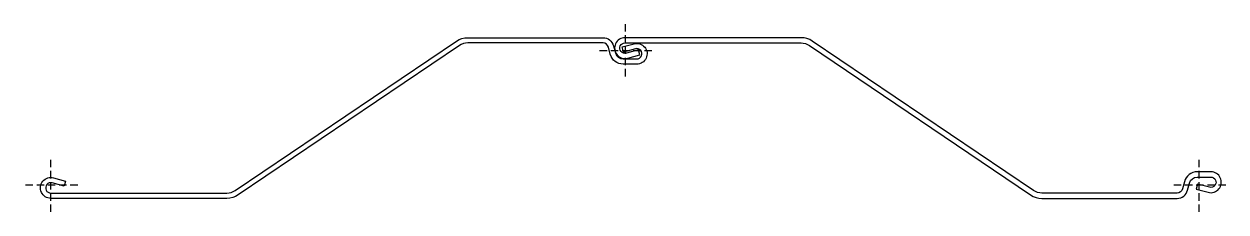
# Model space of a CAD drawing. Extents: x -36 to 1576, y -36 to 216.
import ezdxf

# ---------------------------------------------------------------- set-up
doc = ezdxf.new("R2010")
doc.units = 0
doc.header["$MEASUREMENT"] = 0
doc.linetypes.add('DASHED', pattern=[0.75, 0.5, -0.25])
doc.layers.get('0').update_dxf_attribs({"linetype": 'CONTINUOUS'})
doc.layers.add('ref', color=251, linetype='CONTINUOUS', plot=False)

msp = doc.modelspace()

# ---------------------------------------------------------------- linework, layer by layer
at = {"linetype": 'Continuous'}
for points in [[(767.5, 168.9), (785.7, 168.9, 1.140281), (783.9, 182.6), (767.8, 178.2), (766, 185), (782.1, 189.3, -1.140281), (785.7, 161.9), (767.5, 161.9, -0.340671), (750.3, 175.1), (747.7, 184.8, 0.340671), (740.5, 190.4), (559.1, 190.4, 0.149451), (547.9, 187), (251.2, -13.1, -0.149451), (236.1, -17.8), (0, -17.8, -1.140281), (3.6, 9.7), (19.7, 5.4), (17.9, -1.4), (1.8, 2.9, 1.140282), (0, -10.8), (236.1, -10.8, 0.149451), (247.3, -7.3), (544, 192.8, -0.149451), (559.1, 197.4), (740.5, 197.4, -0.340671), (754.5, 186.6), (757.1, 176.9, 0.340671)], [(1520.3, 4.5), (1517.7, -5.2, -0.340671), (1510.5, -10.8), (1329.1, -10.8, -0.149451), (1317.9, -7.3), (1021.2, 192.8, 0.149451), (1006.1, 197.4), (770, 197.4, 1.140281), (773.6, 170), (789.7, 174.3), (787.9, 181.1), (771.8, 176.7, -1.140282), (770, 190.4), (1006.1, 190.4, -0.149451), (1017.3, 187), (1314, -13.1, 0.149451), (1329.1, -17.8), (1510.5, -17.8, 0.340671), (1524.5, -6.9), (1527.1, 2.7, -0.340671), (1537.5, 10.8), (1555.7, 10.8, -1.140281), (1553.9, -2.9), (1537.8, 1.4), (1536, -5.4), (1552.1, -9.7, 1.140281), (1555.7, 17.8), (1537.5, 17.8, 0.340671)]]:
    msp.add_lwpolyline(points, format="xyb", close=True, dxfattribs=at)
at = {"layer": 'ref', "linetype": 'DASHED', "ltscale": 20}
for p, q in [((770, 215.6), (770, 143.7)), ((806, 179.7), (734, 179.7)), ((0, -36), (0, 36)), ((1540, -36), (1540, 36)), ((36, 0), (-36, 0)), ((1576, 0), (1504, 0))]:
    msp.add_line(p, q, dxfattribs=at)

doc.saveas('drawing.dxf')
